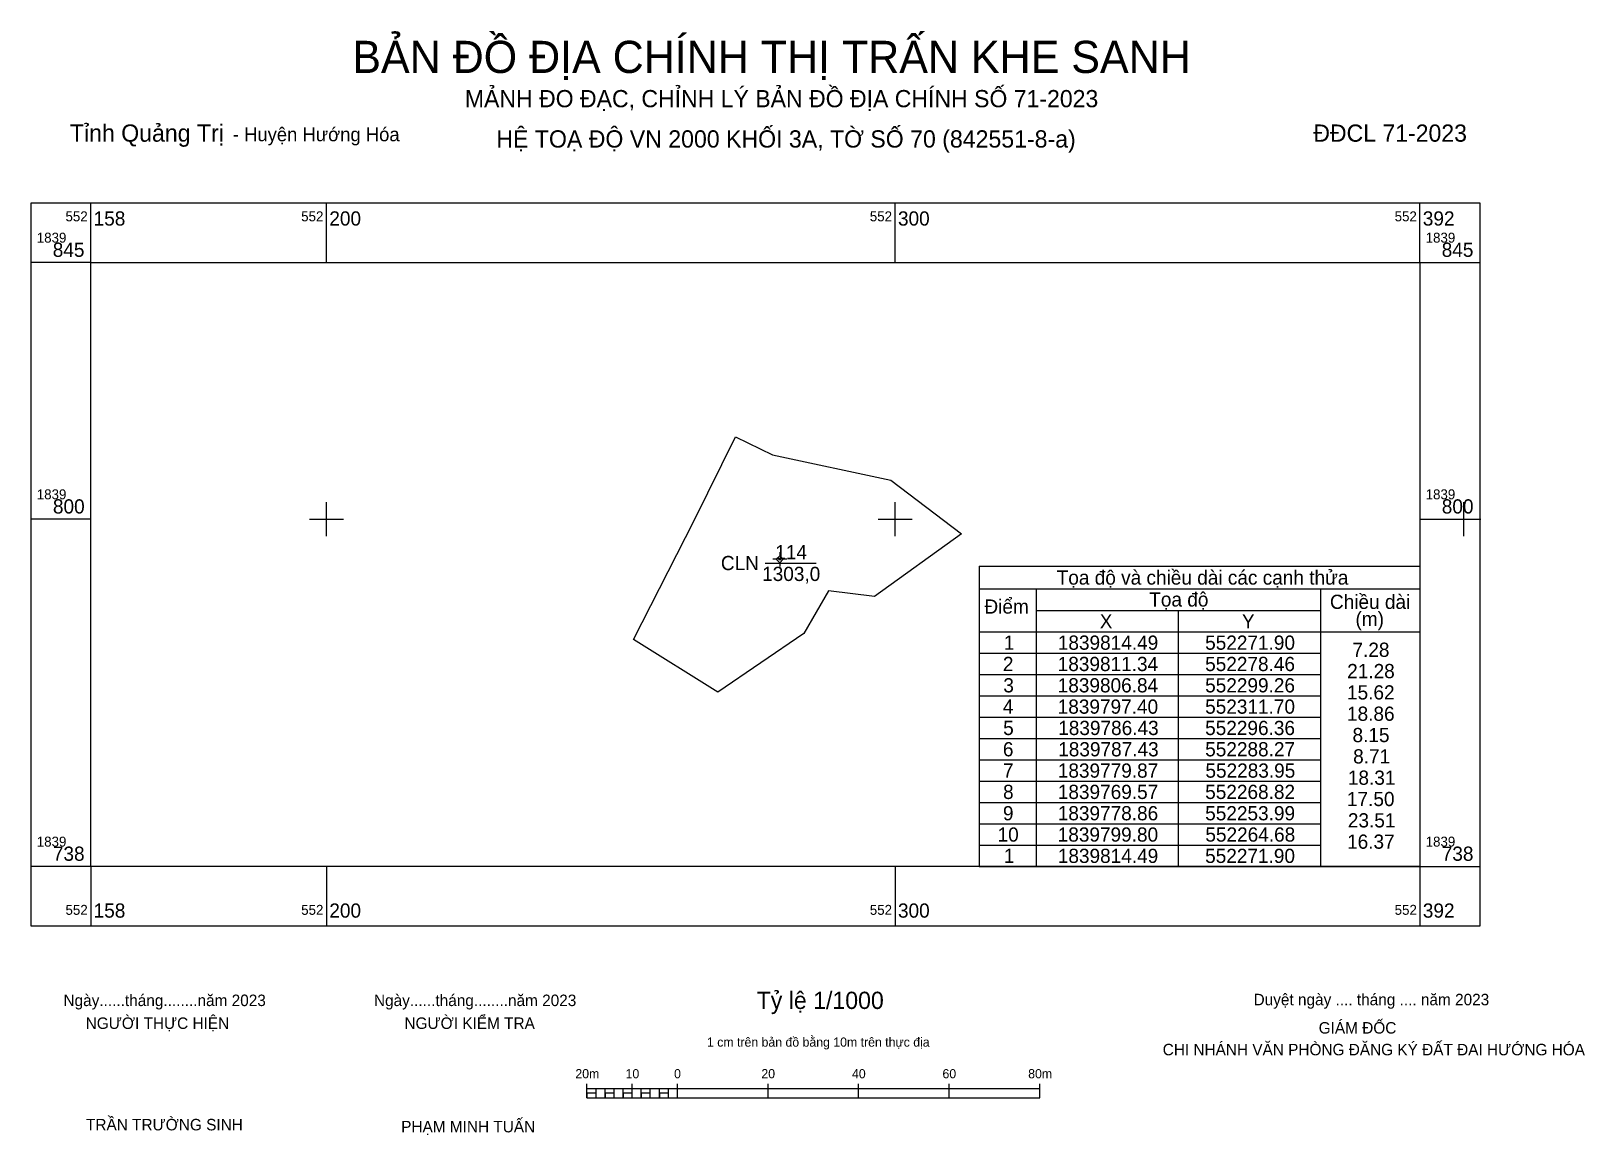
# Model space of a CAD drawing. Extents: x 552148 to 552421, y 1839692 to 1839886.
import ezdxf

# ---------------------------------------------------------------- set-up
doc = ezdxf.new("R2010")
doc.units = 0
for name, color, linetype in [('Level 10', 7, 'Continuous'), ('Level 11', 7, 'Continuous'), ('Level 13', 7, 'Continuous'), ('Level 2', 7, 'Continuous'), ('Level 4', 7, 'Continuous'), ('Level 63', 7, 'Continuous')]:
    doc.layers.add(name, color=color, linetype=linetype)

msp = doc.modelspace()

# ---------------------------------------------------------------- linework, layer by layer
at = {"layer": 'Level 10'}
msp.add_lwpolyline([(552311.7, 1839797.4), (552296.36, 1839786.43), (552288.27, 1839787.43), (552283.95, 1839779.87), (552268.82, 1839769.57), (552253.99, 1839778.86), (552264.68, 1839799.8), (552271.9, 1839814.49), (552278.46, 1839811.34), (552299.26, 1839806.84), (552311.7, 1839797.4)], dxfattribs=at)
at = {"layer": 'Level 11'}
for p, q in [((552279.72, 1839793.57), (552279.09, 1839792.95)), ((552279.72, 1839794.2), (552279.72, 1839793.57)), ((552280.34, 1839792.95), (552279.72, 1839793.57)), ((552279.09, 1839792.95), (552278.47, 1839792.95)), ((552279.09, 1839792.95), (552279.72, 1839792.32)), ((552279.72, 1839792.32), (552280.34, 1839792.95)), ((552279.72, 1839792.32), (552279.72, 1839791.7)), ((552280.97, 1839792.95), (552280.34, 1839792.95))]:
    msp.add_line(p, q, dxfattribs=at)
msp.add_circle((552279.72, 1839792.95), 0.15, dxfattribs=at)
at = {"layer": 'Level 13'}
msp.add_line((552277.12, 1839792.29), (552286.13, 1839792.29), dxfattribs=at)
at = {"layer": 'Level 2'}
for p, q in [((552245.81, 1839698.26), (552245.81, 1839700.68)), ((552253.77, 1839698.26), (552253.77, 1839700.68)), ((552261.73, 1839698.26), (552261.73, 1839700.68)), ((552277.65, 1839698.26), (552277.65, 1839700.68)), ((552293.58, 1839698.26), (552293.58, 1839700.68)), ((552309.5, 1839698.26), (552309.5, 1839700.68)), ((552325.43, 1839698.26), (552325.43, 1839700.68)), ((552245.81, 1839699.87), (552325.43, 1839699.87)), ((552245.81, 1839698.26), (552325.43, 1839698.26)), ((552247.4, 1839698.26), (552247.4, 1839699.87)), ((552248.99, 1839698.26), (552248.99, 1839699.87)), ((552250.58, 1839698.26), (552250.58, 1839699.87)), ((552252.18, 1839698.26), (552252.18, 1839699.87)), ((552255.36, 1839698.26), (552255.36, 1839699.87)), ((552256.95, 1839698.26), (552256.95, 1839699.87)), ((552258.55, 1839698.26), (552258.55, 1839699.87)), ((552260.14, 1839698.26), (552260.14, 1839699.87))]:
    msp.add_line(p, q, dxfattribs=at)
for points in [[(552245.81, 1839698.26), (552247.4, 1839698.26), (552247.4, 1839699.06), (552245.81, 1839699.06)], [(552248.99, 1839698.26), (552250.58, 1839698.26), (552250.58, 1839699.06), (552248.99, 1839699.06)], [(552252.18, 1839698.26), (552253.77, 1839698.26), (552253.77, 1839699.06), (552252.18, 1839699.06)], [(552255.36, 1839698.26), (552256.95, 1839698.26), (552256.95, 1839699.06), (552255.36, 1839699.06)], [(552258.55, 1839698.26), (552260.14, 1839698.26), (552260.14, 1839699.06), (552258.55, 1839699.06)]]:
    msp.add_lwpolyline(points, close=True, dxfattribs=at)
at = {"layer": 'Level 63'}
for p, q in [((552158.55, 1839845.14), (552158.55, 1839855.64)), ((552200, 1839845.14), (552200, 1839855.64)), ((552300, 1839845.14), (552300, 1839855.64)), ((552392.3, 1839845.14), (552392.3, 1839855.64)), ((552158.55, 1839845.14), (552148.05, 1839845.14)), ((552392.3, 1839845.14), (552402.8, 1839845.14)), ((552200, 1839797), (552200, 1839803)), ((552200, 1839797), (552200, 1839803)), ((552300, 1839797), (552300, 1839803)), ((552300, 1839797), (552300, 1839803)), ((552400, 1839797), (552400, 1839803)), ((552158.55, 1839800), (552148.05, 1839800)), ((552197, 1839800), (552203, 1839800)), ((552197, 1839800), (552203, 1839800)), ((552297, 1839800), (552303, 1839800)), ((552297, 1839800), (552303, 1839800)), ((552392.3, 1839800), (552402.8, 1839800)), ((552397, 1839800), (552403, 1839800)), ((552314.8, 1839791.72), (552392.3, 1839791.72)), ((552314.8, 1839791.72), (552314.8, 1839738.92)), ((552392.3, 1839791.72), (552392.3, 1839738.92)), ((552314.8, 1839787.77), (552392.3, 1839787.77)), ((552324.8, 1839787.77), (552324.8, 1839738.92)), ((552374.8, 1839787.77), (552374.8, 1839738.92)), ((552324.8, 1839783.92), (552374.8, 1839783.92)), ((552349.8, 1839783.92), (552349.8, 1839738.92)), ((552314.8, 1839780.17), (552392.3, 1839780.17)), ((552314.8, 1839776.42), (552374.8, 1839776.42)), ((552314.8, 1839772.67), (552374.8, 1839772.67)), ((552314.8, 1839768.92), (552374.8, 1839768.92)), ((552314.8, 1839765.17), (552374.8, 1839765.17)), ((552314.8, 1839761.42), (552374.8, 1839761.42)), ((552314.8, 1839757.67), (552374.8, 1839757.67)), ((552314.8, 1839753.92), (552374.8, 1839753.92)), ((552314.8, 1839750.17), (552374.8, 1839750.17)), ((552314.8, 1839746.42), (552374.8, 1839746.42)), ((552314.8, 1839742.67), (552374.8, 1839742.67)), ((552158.55, 1839738.92), (552148.05, 1839738.92)), ((552158.55, 1839738.92), (552158.55, 1839728.42)), ((552200, 1839738.92), (552200, 1839728.42)), ((552300, 1839738.92), (552300, 1839728.42)), ((552314.8, 1839738.92), (552392.3, 1839738.92)), ((552392.3, 1839738.92), (552392.3, 1839728.42)), ((552392.3, 1839738.92), (552402.8, 1839738.92))]:
    msp.add_line(p, q, dxfattribs=at)
for points in [[(552148.05, 1839855.64), (552402.8, 1839855.64), (552402.8, 1839728.42), (552148.05, 1839728.42), (552148.05, 1839855.64)], [(552158.55, 1839845.14), (552392.3, 1839845.14), (552392.3, 1839738.92), (552158.55, 1839738.92), (552158.55, 1839845.14)]]:
    msp.add_lwpolyline(points, dxfattribs=at)

# ---------------------------------------------------------------- texts
at = {"layer": 'Level 13'}
msp.add_text('114', height=2.5, dxfattribs=at).set_placement((552278.92, 1839792.95))
at = {"layer": 'Level 2'}
for s, height, p in [('BẢN ĐỒ ĐỊA CHÍNH THỊ TRẤN KHE SANH', 5.654, (552204.54, 1839878.48)), ('MẢNH ĐO ĐẠC, CHỈNH LÝ BẢN ĐỒ ĐỊA CHÍNH SỐ 71-2023', 3.0286, (552224.33, 1839872.45)), ('Tỉnh Quảng Trị', 3.037, (552154.87, 1839866.39)), ('- Huyện Hướng Hóa', 2.4231, (552183.53, 1839866.47)), ('HỆ TOẠ ĐỘ VN 2000 KHỐI 3A, TỜ SỐ 70 (842551-8-a)', 3.037, (552229.87, 1839865.36)), (' ĐĐCL 71-2023', 3.0287, (552372.42, 1839866.39)), ('CLN', 2.5, (552269.36, 1839791.04)), ('Ngày......tháng........năm 2023', 2.0198, (552153.75, 1839714.37)), ('Ngày......tháng........năm 2023', 2.0198, (552208.35, 1839714.37)), ('Tỷ lệ 1/1000', 3.0378, (552275.65, 1839713.86)), ('Duyệt ngày .... tháng .... năm 2023', 2.0198, (552363.04, 1839714.51)), ('NGƯỜI THỰC HIỆN', 2.0198, (552157.65, 1839710.35)), ('NGƯỜI KIỂM TRA', 2.0198, (552213.71, 1839710.35)), ('GIÁM ĐỐC', 2.02, (552374.49, 1839709.53)), ('1 cm trên bản đồ bằng 10m trên thực địa', 1.6157, (552266.91, 1839707.23)), ('CHI NHÁNH VĂN PHÒNG ĐĂNG KÝ ĐẤT ĐAI HƯỚNG HÓA', 2.0198, (552347.06, 1839705.71)), ('20m', 1.616, (552243.77, 1839701.67)), ('10', 1.616, (552252.6, 1839701.67)), ('0', 1.62, (552261.13, 1839701.67)), ('20', 1.616, (552276.48, 1839701.67)), ('40', 1.616, (552292.42, 1839701.67)), ('60', 1.616, (552308.33, 1839701.67)), ('80m', 1.616, (552323.4, 1839701.67)), ('TRẦN TRƯỜNG SINH', 2.0198, (552157.71, 1839692.51)), ('PHẠM MINH TUẤN', 2.0198, (552213.14, 1839692.16))]:
    msp.add_text(s, height=height, dxfattribs=at).set_placement(p)
at = {"layer": 'Level 4'}
msp.add_text('1303,0', height=2.5, dxfattribs=at).set_placement((552276.61, 1839789.13))
at = {"layer": 'Level 63'}
for s, height, p in [('552', 1.75, (552154.1, 1839852.39)), ('158', 2.5, (552159.05, 1839851.64)), ('552', 1.75, (552195.55, 1839852.39)), ('200', 2.5, (552200.5, 1839851.64)), ('552', 1.75, (552295.55, 1839852.39)), ('300', 2.5, (552300.5, 1839851.64)), ('552', 1.75, (552387.85, 1839852.39)), ('392', 2.5, (552392.8, 1839851.64)), ('1839', 1.75, (552149.05, 1839848.64)), ('845', 2.5, (552151.86, 1839846.14)), ('1839', 1.75, (552393.3, 1839848.64)), ('845', 2.5, (552396.12, 1839846.14)), ('1839', 1.75, (552149.05, 1839803.5)), ('1839', 1.75, (552393.3, 1839803.5)), ('800', 2.5, (552151.89, 1839801)), ('800', 2.5, (552396.14, 1839801)), ('Tọa độ và chiều dài các cạnh thửa', 2.5, (552328.41, 1839788.49)), ('Điểm', 2.5, (552315.71, 1839783.39)), ('Tọa độ', 2.5, (552344.69, 1839784.64)), ('Chiều dài', 2.5, (552376.47, 1839784.22)), ('X', 2.5, (552335.99, 1839780.79)), ('Y', 2.5, (552360.99, 1839780.79)), ('(m)', 2.5, (552380.96, 1839781.21)), ('1', 2.5, (552319.1, 1839777.04)), ('1839814.49', 2.5, (552328.61, 1839777.04)), ('552271.90', 2.5, (552354.52, 1839777.04)), ('7.28', 2.5, (552380.43, 1839775.79)), ('2', 2.5, (552318.95, 1839773.29)), ('1839811.34', 2.5, (552328.59, 1839773.29)), ('552278.46', 2.5, (552354.52, 1839773.29)), ('21.28', 2.5, (552379.5, 1839772.04)), ('3', 2.5, (552319.03, 1839769.54)), ('1839806.84', 2.5, (552328.59, 1839769.54)), ('552299.26', 2.5, (552354.52, 1839769.54)), ('15.62', 2.5, (552379.47, 1839768.29)), ('4', 2.5, (552318.94, 1839765.79)), ('1839797.40', 2.5, (552328.59, 1839765.79)), ('552311.70', 2.5, (552354.52, 1839765.79)), ('18.86', 2.5, (552379.47, 1839764.54)), ('5', 2.5, (552319, 1839762.04)), ('1839786.43', 2.5, (552328.68, 1839762.04)), ('552296.36', 2.5, (552354.52, 1839762.04)), ('8.15', 2.5, (552380.44, 1839760.79)), ('6', 2.5, (552318.95, 1839758.29)), ('1839787.43', 2.5, (552328.68, 1839758.29)), ('552288.27', 2.5, (552354.53, 1839758.29)), ('8.71', 2.5, (552380.55, 1839757.04)), ('7', 2.5, (552318.96, 1839754.54)), ('1839779.87', 2.5, (552328.61, 1839754.54)), ('552283.95', 2.5, (552354.57, 1839754.54)), ('18.31', 2.5, (552379.62, 1839753.29)), ('8', 2.5, (552318.98, 1839750.79)), ('1839769.57', 2.5, (552328.61, 1839750.79)), ('552268.82', 2.5, (552354.53, 1839750.79)), ('17.50', 2.5, (552379.46, 1839749.54)), ('9', 2.5, (552318.96, 1839747.04)), ('1839778.86', 2.5, (552328.6, 1839747.04)), ('552253.99', 2.5, (552354.53, 1839747.04)), ('23.51', 2.5, (552379.62, 1839745.79)), ('1839', 1.75, (552149.05, 1839742.42)), ('10', 2.5, (552318.02, 1839743.29)), ('1839799.80', 2.5, (552328.59, 1839743.29)), ('552264.68', 2.5, (552354.56, 1839743.29)), ('16.37', 2.5, (552379.48, 1839742.04)), ('1839', 1.75, (552393.3, 1839742.42)), ('738', 2.5, (552151.88, 1839739.92)), ('1', 2.5, (552319.1, 1839739.54)), ('1839814.49', 2.5, (552328.61, 1839739.54)), ('552271.90', 2.5, (552354.52, 1839739.54)), ('738', 2.5, (552396.13, 1839739.92)), ('552', 1.75, (552154.1, 1839730.42)), ('158', 2.5, (552159.05, 1839729.92)), ('552', 1.75, (552195.55, 1839730.42)), ('200', 2.5, (552200.5, 1839729.92)), ('552', 1.75, (552295.55, 1839730.42)), ('300', 2.5, (552300.5, 1839729.92)), ('552', 1.75, (552387.85, 1839730.42)), ('392', 2.5, (552392.8, 1839729.92))]:
    msp.add_text(s, height=height, dxfattribs=at).set_placement(p)

doc.saveas('drawing.dxf')
